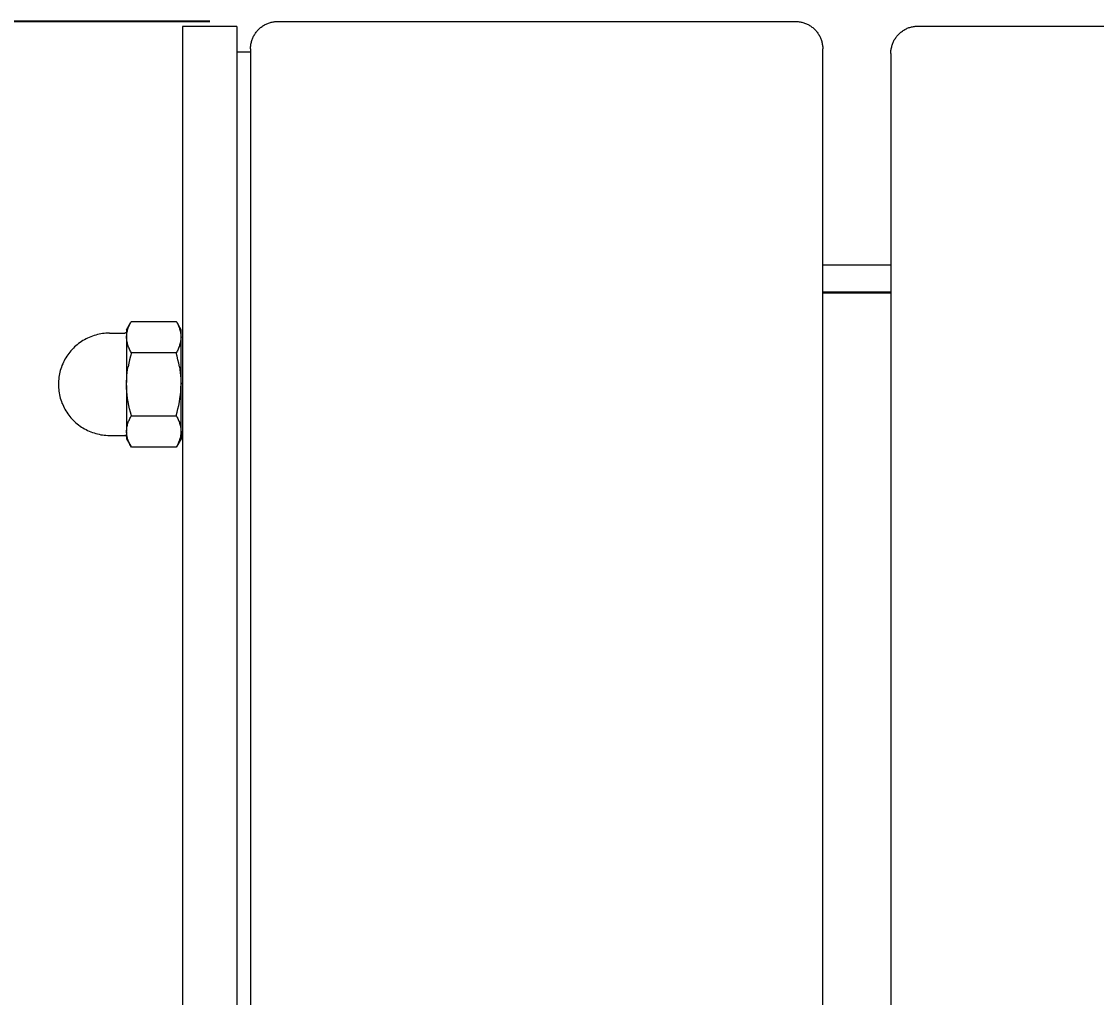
# Model space of a CAD drawing. Header units: millimetres. Extents: x -402 to 3954, y -41 to 3282.
# Drawn here: x -121 to 36.8, y 3138.5 to 3281.8 of the extents above; entities that cross this region are included whole.
import ezdxf

# ---------------------------------------------------------------- set-up
doc = ezdxf.new("R2010")
doc.units = ezdxf.units.MM
doc.layers.add('ZANO_R', color=7, linetype='Continuous', lineweight=0)
doc.layers.add('ZANO_W', color=1, linetype='Continuous', lineweight=0)
doc.styles.add('Arial', font='arial.ttf')
doc.styles.get("Standard").update_dxf_attribs({"font": 'ARIALUNI.TTF'})
doc.dimstyles.new('pl i ang', dxfattribs={"dimtxt": 50, "dimasz": 50, "dimexe": 1.25, "dimexo": 0.625, "dimgap": 10, "dimtad": 1, "dimtoh": 1, "dimtxsty": 'Standard', "dimcen": 2.5, "dimclrd": 1, "dimclre": 1, "dimclrt": 1, "dimadec": 0, "dimazin": 0, "dimtfac": 1, "dimtmove": 0, "dimatfit": 3, "dimfxl": 1, "dimarcsym": 1})

# ---------------------------------------------------------------- blocks, each defined once
blk = doc.blocks.new('*D415')
at = {"layer": 'ZANO_W', "color": 1, "lineweight": -2}
for p, q in [((-93.37, 3281.77), (-300.68, 3281.77)), ((-290.68, 3241.77), (-290.68, 2517.04)), ((-153.37, 2477.04), (-300.68, 2477.04))]:
    blk.add_line(p, q, dxfattribs=at)
at = {"layer": 'ZANO_W', "color": 1}
for points in [[(-284.02, 3241.77), (-297.35, 3241.77), (-290.68, 3281.77)], [(-297.35, 2517.04), (-284.02, 2517.04), (-290.68, 2477.04)]]:
    blk.add_solid(points, dxfattribs=at)
at = {"layer": 'ZANO_W', "color": 1, "insert": (-321.11, 2879.41), "char_height": 40, "attachment_point": 5, "rotation": 90, "style": 'Arial'}
blk.add_mtext('805', dxfattribs=at)

msp = doc.modelspace()

# ---------------------------------------------------------------- linework, layer by layer
at = {"layer": 'ZANO_R'}
for p, q in [((-89.37, 3281.04), (-97.37, 3281.04)), ((-97.37, 3281.04), (-97.37, 3278.41)), ((-89.37, 3281.04), (-89.37, 3278.41)), ((-85.89, 3280.87), (-85.79, 3280.96)), ((-85.79, 3280.96), (-85.68, 3281.04)), ((-85.68, 3281.04), (-85.56, 3281.12)), ((-85.56, 3281.12), (-85.45, 3281.19)), ((-85.45, 3281.19), (-85.33, 3281.26)), ((-85.33, 3281.26), (-85.21, 3281.32)), ((-85.21, 3281.32), (-85.09, 3281.38)), ((-85.09, 3281.38), (-84.96, 3281.44)), ((-84.96, 3281.44), (-84.84, 3281.49)), ((-84.84, 3281.49), (-84.71, 3281.54)), ((-84.71, 3281.54), (-84.58, 3281.58)), ((-84.58, 3281.58), (-84.45, 3281.62)), ((-84.45, 3281.62), (-84.32, 3281.66)), ((-84.32, 3281.66), (-84.18, 3281.69)), ((-84.18, 3281.69), (-84.05, 3281.71)), ((-84.05, 3281.71), (-83.91, 3281.73)), ((-83.91, 3281.73), (-83.78, 3281.75)), ((-83.78, 3281.75), (-83.64, 3281.76)), ((-83.64, 3281.76), (-83.51, 3281.77)), ((-83.51, 3281.77), (-83.37, 3281.77)), ((-83.37, 3281.77), (-7.37, 3281.77)), ((-7.37, 3281.77), (-7.23, 3281.77)), ((-7.23, 3281.77), (-7.1, 3281.76)), ((-7.1, 3281.76), (-6.96, 3281.75)), ((-6.96, 3281.75), (-6.82, 3281.73)), ((-6.82, 3281.73), (-6.69, 3281.71)), ((-6.69, 3281.71), (-6.55, 3281.69)), ((-6.55, 3281.69), (-6.42, 3281.66)), ((-6.42, 3281.66), (-6.29, 3281.62)), ((-6.29, 3281.62), (-6.16, 3281.58)), ((-6.16, 3281.58), (-6.03, 3281.54)), ((-6.03, 3281.54), (-5.9, 3281.49)), ((-5.9, 3281.49), (-5.77, 3281.44)), ((-5.77, 3281.44), (-5.65, 3281.38)), ((-5.65, 3281.38), (-5.53, 3281.32)), ((-5.53, 3281.32), (-5.41, 3281.26)), ((-5.41, 3281.26), (-5.29, 3281.19)), ((-5.29, 3281.19), (-5.17, 3281.12)), ((-5.17, 3281.12), (-5.06, 3281.04)), ((-5.06, 3281.04), (-4.95, 3280.96)), ((-4.95, 3280.96), (-4.84, 3280.87)), ((9.42, 3280.91), (9.55, 3280.95)), ((9.55, 3280.95), (9.68, 3280.98)), ((9.68, 3280.98), (9.82, 3281.01)), ((9.82, 3281.01), (9.95, 3281.04)), ((9.95, 3281.04), (10.09, 3281.06)), ((10.09, 3281.06), (10.22, 3281.08)), ((10.22, 3281.08), (10.36, 3281.09)), ((10.36, 3281.09), (10.49, 3281.1)), ((10.49, 3281.1), (10.63, 3281.1)), ((10.63, 3281.1), (86.63, 3281.1)), ((-87.09, 3279.24), (-87.04, 3279.37)), ((-87.04, 3279.37), (-86.98, 3279.49)), ((-86.98, 3279.49), (-86.92, 3279.61)), ((-86.92, 3279.61), (-86.86, 3279.73)), ((-86.86, 3279.73), (-86.79, 3279.85)), ((-86.79, 3279.85), (-86.71, 3279.97)), ((-86.71, 3279.97), (-86.64, 3280.08)), ((-86.64, 3280.08), (-86.56, 3280.19)), ((-86.56, 3280.19), (-86.47, 3280.3)), ((-86.47, 3280.3), (-86.38, 3280.4)), ((-86.38, 3280.4), (-86.29, 3280.5)), ((-86.29, 3280.5), (-86.2, 3280.6)), ((-86.2, 3280.6), (-86.1, 3280.7)), ((-86.1, 3280.7), (-86, 3280.79)), ((-86, 3280.79), (-85.89, 3280.87)), ((-4.84, 3280.87), (-4.74, 3280.79)), ((-4.74, 3280.79), (-4.64, 3280.7)), ((-4.64, 3280.7), (-4.54, 3280.6)), ((-4.54, 3280.6), (-4.45, 3280.5)), ((-4.45, 3280.5), (-4.35, 3280.4)), ((-4.35, 3280.4), (-4.27, 3280.3)), ((-4.27, 3280.3), (-4.18, 3280.19)), ((-4.18, 3280.19), (-4.1, 3280.08)), ((-4.1, 3280.08), (-4.02, 3279.97)), ((-4.02, 3279.97), (-3.95, 3279.85)), ((-3.95, 3279.85), (-3.88, 3279.73)), ((-3.88, 3279.73), (-3.82, 3279.61)), ((-3.82, 3279.61), (-3.76, 3279.49)), ((-3.76, 3279.49), (-3.7, 3279.37)), ((-3.7, 3279.37), (-3.65, 3279.24)), ((7.29, 3279.29), (7.36, 3279.4)), ((7.36, 3279.4), (7.44, 3279.51)), ((7.44, 3279.51), (7.53, 3279.62)), ((7.53, 3279.62), (7.62, 3279.73)), ((7.62, 3279.73), (7.71, 3279.83)), ((7.71, 3279.83), (7.8, 3279.93)), ((7.8, 3279.93), (7.9, 3280.02)), ((7.9, 3280.02), (8, 3280.11)), ((8, 3280.11), (8.11, 3280.2)), ((8.11, 3280.2), (8.21, 3280.28)), ((8.21, 3280.28), (8.32, 3280.37)), ((8.32, 3280.37), (8.44, 3280.44)), ((8.44, 3280.44), (8.55, 3280.52)), ((8.55, 3280.52), (8.67, 3280.58)), ((8.67, 3280.58), (8.79, 3280.65)), ((8.79, 3280.65), (8.91, 3280.71)), ((8.91, 3280.71), (9.04, 3280.77)), ((9.04, 3280.77), (9.16, 3280.82)), ((9.16, 3280.82), (9.29, 3280.87)), ((9.29, 3280.87), (9.42, 3280.91)), ((-97.37, 3278.41), (-97.37, 2885.04)), ((-89.37, 3278.41), (-89.37, 2885.04)), ((-87.37, 3277.91), (-87.36, 3278.04)), ((-87.37, 3277.77), (-87.37, 3277.91)), ((-87.37, 3277.77), (-87.37, 3004.52)), ((-87.36, 3278.04), (-87.35, 3278.18)), ((-87.35, 3278.18), (-87.33, 3278.32)), ((-87.33, 3278.32), (-87.31, 3278.45)), ((-87.31, 3278.45), (-87.28, 3278.59)), ((-87.28, 3278.59), (-87.25, 3278.72)), ((-87.25, 3278.72), (-87.22, 3278.85)), ((-87.22, 3278.85), (-87.18, 3278.98)), ((-87.18, 3278.98), (-87.14, 3279.11)), ((-87.14, 3279.11), (-87.09, 3279.24)), ((-3.65, 3279.24), (-3.6, 3279.11)), ((-3.6, 3279.11), (-3.56, 3278.98)), ((-3.56, 3278.98), (-3.52, 3278.85)), ((-3.52, 3278.85), (-3.48, 3278.72)), ((-3.48, 3278.72), (-3.45, 3278.59)), ((-3.45, 3278.59), (-3.43, 3278.45)), ((-3.43, 3278.45), (-3.41, 3278.32)), ((-3.41, 3278.32), (-3.39, 3278.18)), ((-3.39, 3278.18), (-3.38, 3278.04)), ((-3.38, 3278.04), (-3.37, 3277.91)), ((-3.37, 3277.91), (-3.37, 3277.77)), ((-3.37, 3004.52), (-3.37, 3277.77)), ((6.67, 3277.64), (6.69, 3277.78)), ((6.69, 3277.78), (6.72, 3277.91)), ((6.72, 3277.91), (6.75, 3278.04)), ((6.75, 3278.04), (6.78, 3278.18)), ((6.78, 3278.18), (6.82, 3278.31)), ((6.82, 3278.31), (6.86, 3278.44)), ((6.86, 3278.44), (6.91, 3278.57)), ((6.91, 3278.57), (6.96, 3278.69)), ((6.96, 3278.69), (7.02, 3278.82)), ((7.02, 3278.82), (7.08, 3278.94)), ((7.08, 3278.94), (7.14, 3279.06)), ((7.14, 3279.06), (7.21, 3279.18)), ((7.21, 3279.18), (7.29, 3279.29)), ((-87.37, 3277.25), (-89.37, 3277.25)), ((6.63, 3277.23), (6.64, 3277.37)), ((6.63, 3277.1), (6.63, 3277.23)), ((6.63, 3277.1), (6.63, 3003.85)), ((6.64, 3277.37), (6.65, 3277.51)), ((6.65, 3277.51), (6.67, 3277.64)), ((-3.37, 3246.04), (6.63, 3246.04)), ((6.63, 3242.04), (-3.37, 3242.04)), ((-3.37, 3241.94), (6.63, 3241.94)), ((-105.57, 3236.53), (-104.94, 3237.62)), ((-105.37, 3236.66), (-105.32, 3236.8)), ((-105.32, 3236.8), (-105.27, 3236.95)), ((-105.27, 3236.95), (-105.21, 3237.09)), ((-105.21, 3237.09), (-105.15, 3237.23)), ((-105.15, 3237.23), (-105.09, 3237.36)), ((-105.09, 3237.36), (-105.01, 3237.5)), ((-105.01, 3237.5), (-104.94, 3237.63)), ((-104.94, 3237.63), (-104.86, 3237.76)), ((-104.86, 3237.76), (-98.29, 3237.76)), ((-98.29, 3237.76), (-98.21, 3237.63)), ((-98.21, 3237.63), (-98.13, 3237.5)), ((-97.57, 3236.53), (-98.21, 3237.62)), ((-98.13, 3237.5), (-98.06, 3237.36)), ((-98.06, 3237.36), (-98, 3237.23)), ((-98, 3237.23), (-97.93, 3237.09)), ((-97.93, 3237.09), (-97.88, 3236.95)), ((-97.88, 3236.95), (-97.82, 3236.8)), ((-97.82, 3236.8), (-97.78, 3236.66)), ((-111.52, 3235.19), (-111.75, 3235.06)), ((-111.29, 3235.3), (-111.52, 3235.19)), ((-111.06, 3235.4), (-111.29, 3235.3)), ((-110.83, 3235.5), (-111.06, 3235.4)), ((-110.59, 3235.59), (-110.83, 3235.5)), ((-110.34, 3235.67), (-110.59, 3235.59)), ((-110.1, 3235.75), (-110.34, 3235.67)), ((-109.85, 3235.81), (-110.1, 3235.75)), ((-109.6, 3235.87), (-109.85, 3235.81)), ((-109.35, 3235.92), (-109.6, 3235.87)), ((-109.09, 3235.96), (-109.35, 3235.92)), ((-108.84, 3235.99), (-109.09, 3235.96)), ((-108.59, 3236.01), (-108.84, 3235.99)), ((-108.33, 3236.02), (-108.59, 3236.01)), ((-108.07, 3236.03), (-108.33, 3236.02)), ((-108.07, 3236.03), (-105.82, 3236.03)), ((-105.81, 3236.03), (-105.82, 3236.03)), ((-105.8, 3236.03), (-105.81, 3236.03)), ((-105.81, 3236.03), (-105.81, 3236.03)), ((-105.79, 3236.03), (-105.8, 3236.03)), ((-105.78, 3236.03), (-105.79, 3236.03)), ((-105.77, 3236.03), (-105.78, 3236.03)), ((-105.76, 3236.03), (-105.77, 3236.03)), ((-105.75, 3236.04), (-105.76, 3236.03)), ((-105.74, 3236.04), (-105.75, 3236.04)), ((-105.75, 3236.04), (-105.75, 3236.04)), ((-105.73, 3236.04), (-105.74, 3236.04)), ((-105.72, 3236.05), (-105.73, 3236.04)), ((-105.71, 3236.05), (-105.72, 3236.05)), ((-105.7, 3236.06), (-105.71, 3236.06)), ((-105.71, 3236.06), (-105.71, 3236.05)), ((-105.69, 3236.06), (-105.7, 3236.06)), ((-105.68, 3236.07), (-105.69, 3236.06)), ((-105.67, 3236.08), (-105.68, 3236.07)), ((-105.68, 3236.07), (-105.68, 3236.07)), ((-105.66, 3236.08), (-105.67, 3236.08)), ((-105.65, 3236.1), (-105.66, 3236.09)), ((-105.66, 3236.09), (-105.66, 3236.08)), ((-105.64, 3236.1), (-105.65, 3236.1)), ((-105.63, 3236.12), (-105.64, 3236.11)), ((-105.64, 3236.11), (-105.64, 3236.1)), ((-105.62, 3236.13), (-105.63, 3236.12)), ((-105.63, 3236.12), (-105.63, 3236.12)), ((-105.61, 3236.14), (-105.62, 3236.14)), ((-105.62, 3236.14), (-105.62, 3236.13)), ((-105.6, 3236.16), (-105.61, 3236.15)), ((-105.61, 3236.15), (-105.61, 3236.14)), ((-105.59, 3236.18), (-105.6, 3236.17)), ((-105.6, 3236.17), (-105.6, 3236.17)), ((-105.6, 3236.17), (-105.6, 3236.16)), ((-105.58, 3236.21), (-105.59, 3236.2)), ((-105.59, 3236.2), (-105.59, 3236.19)), ((-105.59, 3236.19), (-105.59, 3236.18)), ((-105.57, 3236.26), (-105.58, 3236.25)), ((-105.58, 3236.25), (-105.58, 3236.24)), ((-105.58, 3236.24), (-105.58, 3236.23)), ((-105.58, 3236.23), (-105.58, 3236.22)), ((-105.58, 3236.22), (-105.58, 3236.22)), ((-105.58, 3236.22), (-105.58, 3236.21)), ((-105.57, 3236.53), (-105.57, 3235.45)), ((-105.57, 3235.61), (-105.55, 3235.76)), ((-105.57, 3235.45), (-105.57, 3235.61)), ((-105.57, 3235.45), (-105.57, 3228.78)), ((-105.57, 3235.3), (-105.57, 3235.45)), ((-105.55, 3235.15), (-105.57, 3235.3)), ((-105.55, 3235.76), (-105.53, 3235.91)), ((-105.53, 3235.91), (-105.51, 3236.06)), ((-105.51, 3236.06), (-105.48, 3236.21)), ((-105.48, 3236.21), (-105.45, 3236.36)), ((-105.45, 3236.36), (-105.41, 3236.51)), ((-105.41, 3236.51), (-105.37, 3236.66)), ((-97.78, 3236.66), (-97.73, 3236.51)), ((-97.73, 3236.51), (-97.7, 3236.36)), ((-97.7, 3236.36), (-97.66, 3236.21)), ((-97.66, 3236.21), (-97.64, 3236.06)), ((-97.64, 3236.06), (-97.61, 3235.91)), ((-97.61, 3235.91), (-97.59, 3235.76)), ((-97.59, 3235.76), (-97.58, 3235.61)), ((-97.58, 3235.3), (-97.59, 3235.15)), ((-97.58, 3235.61), (-97.57, 3235.45)), ((-97.57, 3235.45), (-97.58, 3235.3)), ((-97.57, 3235.45), (-97.57, 3236.53)), ((-97.57, 3228.53), (-97.57, 3235.45)), ((-113.55, 3233.65), (-113.73, 3233.45)), ((-113.38, 3233.83), (-113.55, 3233.65)), ((-113.19, 3234.01), (-113.38, 3233.83)), ((-113, 3234.18), (-113.19, 3234.01)), ((-112.81, 3234.34), (-113, 3234.18)), ((-112.61, 3234.5), (-112.81, 3234.34)), ((-112.4, 3234.65), (-112.61, 3234.5)), ((-112.19, 3234.8), (-112.4, 3234.65)), ((-111.97, 3234.93), (-112.19, 3234.8)), ((-111.75, 3235.06), (-111.97, 3234.93)), ((-105.53, 3235), (-105.55, 3235.15)), ((-105.51, 3234.85), (-105.53, 3235)), ((-105.48, 3234.7), (-105.51, 3234.85)), ((-105.45, 3234.55), (-105.48, 3234.7)), ((-105.41, 3234.4), (-105.45, 3234.55)), ((-105.37, 3234.25), (-105.41, 3234.4)), ((-105.32, 3234.11), (-105.37, 3234.25)), ((-105.27, 3233.96), (-105.32, 3234.11)), ((-105.21, 3233.82), (-105.27, 3233.96)), ((-105.15, 3233.68), (-105.21, 3233.82)), ((-105.09, 3233.54), (-105.15, 3233.68)), ((-98, 3233.68), (-98.06, 3233.54)), ((-97.93, 3233.82), (-98, 3233.68)), ((-97.88, 3233.96), (-97.93, 3233.82)), ((-97.82, 3234.11), (-97.88, 3233.96)), ((-97.78, 3234.25), (-97.82, 3234.11)), ((-97.73, 3234.4), (-97.78, 3234.25)), ((-97.7, 3234.55), (-97.73, 3234.4)), ((-97.66, 3234.7), (-97.7, 3234.55)), ((-97.64, 3234.85), (-97.66, 3234.7)), ((-97.61, 3235), (-97.64, 3234.85)), ((-97.59, 3235.15), (-97.61, 3235)), ((-114.61, 3232.2), (-114.73, 3231.98)), ((-114.48, 3232.42), (-114.61, 3232.2)), ((-114.35, 3232.64), (-114.48, 3232.42)), ((-114.2, 3232.85), (-114.35, 3232.64)), ((-114.05, 3233.06), (-114.2, 3232.85)), ((-113.89, 3233.26), (-114.05, 3233.06)), ((-113.73, 3233.45), (-113.89, 3233.26)), ((-105.13, 3232.13), (-105.24, 3231.62)), ((-105, 3232.64), (-105.13, 3232.13)), ((-105.01, 3233.41), (-105.09, 3233.54)), ((-104.94, 3233.28), (-105.01, 3233.41)), ((-104.86, 3233.14), (-105, 3232.64)), ((-104.86, 3233.14), (-104.94, 3233.28)), ((-98.29, 3233.14), (-104.86, 3233.14)), ((-98.21, 3233.28), (-98.29, 3233.14)), ((-98.15, 3232.64), (-98.29, 3233.14)), ((-98.13, 3233.41), (-98.21, 3233.28)), ((-98.02, 3232.13), (-98.15, 3232.64)), ((-98.06, 3233.54), (-98.13, 3233.41)), ((-97.91, 3231.62), (-98.02, 3232.13)), ((-115.3, 3230.55), (-115.36, 3230.3)), ((-115.22, 3230.79), (-115.3, 3230.55)), ((-115.14, 3231.04), (-115.22, 3230.79)), ((-115.05, 3231.28), (-115.14, 3231.04)), ((-114.95, 3231.51), (-115.05, 3231.28)), ((-114.85, 3231.75), (-114.95, 3231.51)), ((-114.73, 3231.98), (-114.85, 3231.75)), ((-105.47, 3230.25), (-105.41, 3230.68)), ((-105.41, 3230.68), (-105.34, 3231.11)), ((-105.24, 3231.62), (-105.34, 3231.11)), ((-97.81, 3231.11), (-97.91, 3231.62)), ((-97.81, 3231.11), (-97.74, 3230.68)), ((-97.74, 3230.68), (-97.68, 3230.25)), ((-115.56, 3229.04), (-115.57, 3228.78)), ((-115.53, 3229.29), (-115.56, 3229.04)), ((-115.5, 3229.55), (-115.53, 3229.29)), ((-115.46, 3229.8), (-115.5, 3229.55)), ((-115.42, 3230.05), (-115.46, 3229.8)), ((-115.36, 3230.3), (-115.42, 3230.05)), ((-105.57, 3228.96), (-105.55, 3229.39)), ((-105.57, 3228.53), (-105.57, 3228.96)), ((-105.55, 3229.39), (-105.51, 3229.82)), ((-105.51, 3229.82), (-105.47, 3230.25)), ((-97.68, 3230.25), (-97.63, 3229.82)), ((-97.63, 3229.82), (-97.6, 3229.39)), ((-97.6, 3229.39), (-97.58, 3228.96)), ((-97.58, 3228.96), (-97.57, 3228.53)), ((-115.57, 3228.78), (-115.57, 3228.53)), ((-115.57, 3228.53), (-115.57, 3228.27)), ((-115.57, 3228.27), (-115.56, 3228.01)), ((-115.56, 3228.01), (-115.53, 3227.76)), ((-115.53, 3227.76), (-115.5, 3227.5)), ((-115.5, 3227.5), (-115.46, 3227.25)), ((-105.56, 3228.01), (-105.57, 3228.53)), ((-105.57, 3228.35), (-105.57, 3221.64)), ((-105.53, 3227.48), (-105.56, 3228.01)), ((-105.48, 3226.97), (-105.53, 3227.48)), ((-97.67, 3226.97), (-97.62, 3227.48)), ((-97.62, 3227.48), (-97.59, 3228.01)), ((-97.59, 3228.01), (-97.57, 3228.53)), ((-97.57, 3221.6), (-97.57, 3228.41)), ((-115.46, 3227.25), (-115.42, 3227)), ((-115.42, 3227), (-115.36, 3226.75)), ((-115.36, 3226.75), (-115.3, 3226.5)), ((-115.3, 3226.5), (-115.22, 3226.26)), ((-115.22, 3226.26), (-115.14, 3226.01)), ((-115.14, 3226.01), (-115.05, 3225.77)), ((-115.05, 3225.77), (-114.95, 3225.54)), ((-105.42, 3226.45), (-105.48, 3226.97)), ((-105.34, 3225.93), (-105.42, 3226.45)), ((-105.24, 3225.42), (-105.34, 3225.93)), ((-97.9, 3225.42), (-97.81, 3225.93)), ((-97.81, 3225.93), (-97.73, 3226.45)), ((-97.73, 3226.45), (-97.67, 3226.97)), ((-114.95, 3225.54), (-114.85, 3225.3)), ((-114.85, 3225.3), (-114.73, 3225.08)), ((-114.73, 3225.08), (-114.61, 3224.85)), ((-114.61, 3224.85), (-114.48, 3224.63)), ((-114.48, 3224.63), (-114.35, 3224.41)), ((-114.35, 3224.41), (-114.2, 3224.2)), ((-114.2, 3224.2), (-114.05, 3223.99)), ((-105.13, 3224.91), (-105.24, 3225.42)), ((-105, 3224.41), (-105.13, 3224.91)), ((-104.86, 3223.91), (-105, 3224.41)), ((-98.29, 3223.91), (-98.14, 3224.41)), ((-98.14, 3224.41), (-98.02, 3224.91)), ((-98.02, 3224.91), (-97.9, 3225.42)), ((-114.05, 3223.99), (-113.89, 3223.79)), ((-113.89, 3223.79), (-113.73, 3223.6)), ((-113.73, 3223.6), (-113.55, 3223.41)), ((-113.55, 3223.41), (-113.38, 3223.22)), ((-113.38, 3223.22), (-113.19, 3223.04)), ((-113.19, 3223.04), (-113, 3222.87)), ((-113, 3222.87), (-112.81, 3222.71)), ((-112.81, 3222.71), (-112.61, 3222.55)), ((-112.61, 3222.55), (-112.4, 3222.4)), ((-105.45, 3222.51), (-105.41, 3222.65)), ((-105.41, 3222.65), (-105.37, 3222.8)), ((-105.37, 3222.8), (-105.32, 3222.95)), ((-105.32, 3222.95), (-105.27, 3223.09)), ((-105.27, 3223.09), (-105.21, 3223.23)), ((-105.21, 3223.23), (-105.15, 3223.37)), ((-105.15, 3223.37), (-105.09, 3223.51)), ((-105.09, 3223.51), (-105.01, 3223.64)), ((-105.01, 3223.64), (-104.94, 3223.78)), ((-104.94, 3223.78), (-104.86, 3223.91)), ((-104.86, 3223.91), (-98.29, 3223.91)), ((-98.29, 3223.91), (-98.21, 3223.78)), ((-98.21, 3223.78), (-98.13, 3223.64)), ((-98.13, 3223.64), (-98.06, 3223.51)), ((-98.06, 3223.51), (-98, 3223.37)), ((-98, 3223.37), (-97.93, 3223.23)), ((-97.93, 3223.23), (-97.88, 3223.09)), ((-97.88, 3223.09), (-97.82, 3222.95)), ((-97.82, 3222.95), (-97.78, 3222.8)), ((-97.78, 3222.8), (-97.73, 3222.65)), ((-97.73, 3222.65), (-97.7, 3222.51)), ((-112.4, 3222.4), (-112.19, 3222.25)), ((-112.19, 3222.25), (-111.97, 3222.12)), ((-111.97, 3222.12), (-111.75, 3221.99)), ((-111.75, 3221.99), (-111.52, 3221.87)), ((-111.52, 3221.87), (-111.29, 3221.75)), ((-111.29, 3221.75), (-111.06, 3221.65)), ((-111.06, 3221.65), (-110.83, 3221.55)), ((-110.83, 3221.55), (-110.59, 3221.46)), ((-110.59, 3221.46), (-110.34, 3221.38)), ((-110.34, 3221.38), (-110.1, 3221.3)), ((-110.1, 3221.3), (-109.85, 3221.24)), ((-109.85, 3221.24), (-109.6, 3221.18)), ((-109.6, 3221.18), (-109.35, 3221.13)), ((-109.35, 3221.13), (-109.09, 3221.1)), ((-109.09, 3221.1), (-108.84, 3221.07)), ((-108.84, 3221.07), (-108.59, 3221.04)), ((-108.59, 3221.04), (-108.33, 3221.03)), ((-108.33, 3221.03), (-108.07, 3221.03)), ((-108.07, 3221.03), (-105.82, 3221.03)), ((-105.81, 3221.03), (-105.82, 3221.03)), ((-105.8, 3221.02), (-105.81, 3221.03)), ((-105.81, 3221.03), (-105.81, 3221.03)), ((-105.79, 3221.02), (-105.8, 3221.02)), ((-105.78, 3221.02), (-105.79, 3221.02)), ((-105.77, 3221.02), (-105.78, 3221.02)), ((-105.76, 3221.02), (-105.77, 3221.02)), ((-105.75, 3221.02), (-105.76, 3221.02)), ((-105.75, 3221.01), (-105.75, 3221.02)), ((-105.74, 3221.01), (-105.75, 3221.01)), ((-105.73, 3221.01), (-105.74, 3221.01)), ((-105.72, 3221), (-105.73, 3221.01)), ((-105.71, 3221), (-105.72, 3221)), ((-105.7, 3220.99), (-105.71, 3221)), ((-105.71, 3221), (-105.71, 3221)), ((-105.69, 3220.99), (-105.7, 3220.99)), ((-105.68, 3220.98), (-105.69, 3220.99)), ((-105.67, 3220.97), (-105.68, 3220.98)), ((-105.68, 3220.98), (-105.68, 3220.98)), ((-105.66, 3220.97), (-105.67, 3220.97)), ((-105.66, 3220.96), (-105.66, 3220.97)), ((-105.65, 3220.96), (-105.66, 3220.96)), ((-105.64, 3220.95), (-105.65, 3220.96)), ((-105.57, 3221.75), (-105.55, 3221.9)), ((-105.57, 3221.6), (-105.57, 3221.75)), ((-105.57, 3221.45), (-105.57, 3221.6)), ((-105.57, 3221.55), (-105.57, 3220.53)), ((-105.55, 3221.29), (-105.57, 3221.45)), ((-105.55, 3221.9), (-105.53, 3222.05)), ((-105.53, 3221.14), (-105.55, 3221.29)), ((-105.53, 3222.05), (-105.51, 3222.21)), ((-105.51, 3220.99), (-105.53, 3221.14)), ((-105.51, 3222.21), (-105.48, 3222.36)), ((-105.48, 3220.84), (-105.51, 3220.99)), ((-105.48, 3222.36), (-105.45, 3222.51)), ((-97.7, 3222.51), (-97.66, 3222.36)), ((-97.66, 3222.36), (-97.64, 3222.21)), ((-97.64, 3220.99), (-97.66, 3220.84)), ((-97.64, 3222.21), (-97.61, 3222.05)), ((-97.61, 3221.14), (-97.64, 3220.99)), ((-97.61, 3222.05), (-97.59, 3221.9)), ((-97.59, 3221.29), (-97.61, 3221.14)), ((-97.59, 3221.9), (-97.58, 3221.75)), ((-97.58, 3221.45), (-97.59, 3221.29)), ((-97.58, 3221.75), (-97.57, 3221.6)), ((-97.57, 3221.6), (-97.58, 3221.45)), ((-97.57, 3221.6), (-97.57, 3220.53)), ((-105.64, 3220.94), (-105.64, 3220.95)), ((-105.63, 3220.94), (-105.64, 3220.94)), ((-105.63, 3220.93), (-105.63, 3220.94)), ((-105.62, 3220.92), (-105.63, 3220.93)), ((-105.61, 3220.91), (-105.62, 3220.92)), ((-105.62, 3220.92), (-105.62, 3220.92)), ((-105.61, 3220.9), (-105.61, 3220.91)), ((-105.6, 3220.89), (-105.61, 3220.9)), ((-105.6, 3220.88), (-105.6, 3220.89)), ((-105.6, 3220.89), (-105.6, 3220.89)), ((-105.59, 3220.87), (-105.6, 3220.88)), ((-105.59, 3220.86), (-105.59, 3220.87)), ((-105.59, 3220.85), (-105.59, 3220.86)), ((-105.58, 3220.84), (-105.59, 3220.85)), ((-105.58, 3220.83), (-105.58, 3220.84)), ((-105.58, 3220.84), (-105.58, 3220.84)), ((-105.58, 3220.82), (-105.58, 3220.83)), ((-105.58, 3220.81), (-105.58, 3220.82)), ((-105.58, 3220.8), (-105.58, 3220.81)), ((-105.57, 3220.79), (-105.58, 3220.8)), ((-105.57, 3220.53), (-104.94, 3219.43)), ((-105.45, 3220.69), (-105.48, 3220.84)), ((-105.41, 3220.54), (-105.45, 3220.69)), ((-105.37, 3220.4), (-105.41, 3220.54)), ((-105.32, 3220.25), (-105.37, 3220.4)), ((-105.27, 3220.11), (-105.32, 3220.25)), ((-105.21, 3219.96), (-105.27, 3220.11)), ((-105.15, 3219.82), (-105.21, 3219.96)), ((-105.09, 3219.69), (-105.15, 3219.82)), ((-105.01, 3219.55), (-105.09, 3219.69)), ((-104.94, 3219.42), (-105.01, 3219.55)), ((-104.86, 3219.29), (-104.94, 3219.42)), ((-98.21, 3219.42), (-98.29, 3219.29)), ((-97.57, 3220.53), (-98.21, 3219.43)), ((-98.13, 3219.55), (-98.21, 3219.42)), ((-98.06, 3219.69), (-98.13, 3219.55)), ((-98, 3219.82), (-98.06, 3219.69)), ((-97.93, 3219.96), (-98, 3219.82)), ((-97.88, 3220.11), (-97.93, 3219.96)), ((-97.82, 3220.25), (-97.88, 3220.11)), ((-97.78, 3220.4), (-97.82, 3220.25)), ((-97.73, 3220.54), (-97.78, 3220.4)), ((-97.7, 3220.69), (-97.73, 3220.54)), ((-97.66, 3220.84), (-97.7, 3220.69)), ((-98.29, 3219.29), (-104.86, 3219.29))]:
    msp.add_line(p, q, dxfattribs=at)

# ---------------------------------------------------------------- dimensions: what is measured, and where the dimension line sits
at = {"layer": 'ZANO_W'}
dim = msp.add_linear_dim(base=(-290.68, 2477.04), p1=(-83.37, 3281.77), p2=(-143.37, 2477.04), angle=90, dimstyle='pl i ang', override={"dimtxt": 40, "dimasz": 40, "dimexe": 10, "dimexo": 10, "dimtoh": 0, "dimdec": 0, "dimtxsty": 'Arial', "dimtdec": 0, "dimtmove": 1}, dxfattribs=at)
dim.commit()
dim.dimension.update_dxf_attribs({"geometry": '*D415', "text_midpoint": (-321.11, 2879.41)})

doc.saveas('drawing.dxf')
